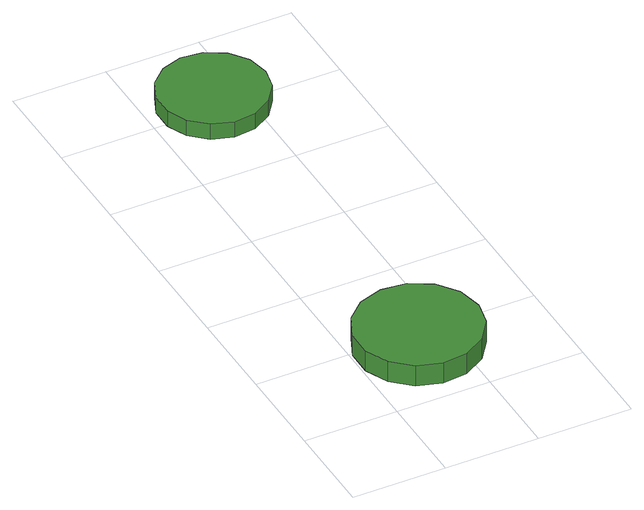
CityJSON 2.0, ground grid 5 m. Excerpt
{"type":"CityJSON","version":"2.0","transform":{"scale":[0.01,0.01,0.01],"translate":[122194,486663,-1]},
"CityObjects":{
"tree1":{"type":"SolitaryVegetationObject","attributes":{"function":"something"},"geometry":[{"type":"MultiSurface","lod":"1","boundaries":[[[0,1,2,3,4,5,6,7,8,9,10,11,12,13,14]],[[15,16,17,18,19,20,21,22,23,24,25,26,27,28,29]],[[0,29,28,1]],[[1,28,27,2]],[[2,27,26,3]],[[3,26,25,4]],[[4,25,24,5]],[[5,24,23,6]],[[6,23,22,7]],[[7,22,21,8]],[[8,21,20,9]],[[9,20,19,10]],[[10,19,18,11]],[[11,18,17,12]],[[12,17,16,13]],[[13,16,15,14]],[[14,15,29,0]]]}]},
"tree2":{"type":"SolitaryVegetationObject","attributes":{"function":"something"},"geometry":[{"type":"MultiSurface","lod":"1","boundaries":[[[30,31,32,33,34,35,36,37,38,39,40,41,42,43,44]],[[45,46,47,48,49,50,51,52,53,54,55,56,57,58,59]],[[30,59,58,31]],[[31,58,57,32]],[[32,57,56,33]],[[33,56,55,34]],[[34,55,54,35]],[[35,54,53,36]],[[36,53,52,37]],[[37,52,51,38]],[[38,51,50,39]],[[39,50,49,40]],[[40,49,48,41]],[[41,48,47,42]],[[42,47,46,43]],[[43,46,45,44]],[[44,45,59,30]]]}]}
},
"vertices":[
[658,418,209],[630,551,209],[550,660,209],[433,728,209],[298,742,209],[169,700,209],[69,610,209],[14,486,209],[14,351,209],[69,227,209],[169,136,209],[298,95,209],[433,109,209],[550,176,209],[630,286,209],[630,286,88],[550,176,88],[433,109,88],[298,95,88],[169,136,88],[69,227,88],[14,351,88],[14,486,88],[69,610,88],[169,700,88],[298,742,88],[433,728,88],[550,660,88],[630,551,88],[658,418,88],
[616,2532,192],[592,2648,192],[522,2743,192],[420,2802,192],[303,2815,192],[191,2778,192],[103,2699,192],[55,2591,192],[55,2473,192],[103,2366,192],[191,2287,192],[303,2250,192],[420,2263,192],[522,2322,192],[592,2417,192],[592,2417,101],[522,2322,101],[420,2263,101],[303,2250,101],[191,2287,101],[103,2366,101],[55,2473,101],[55,2591,101],[103,2699,101],[191,2778,101],[303,2815,101],[420,2802,101],[522,2743,101],[592,2648,101],[616,2532,101]
]}
